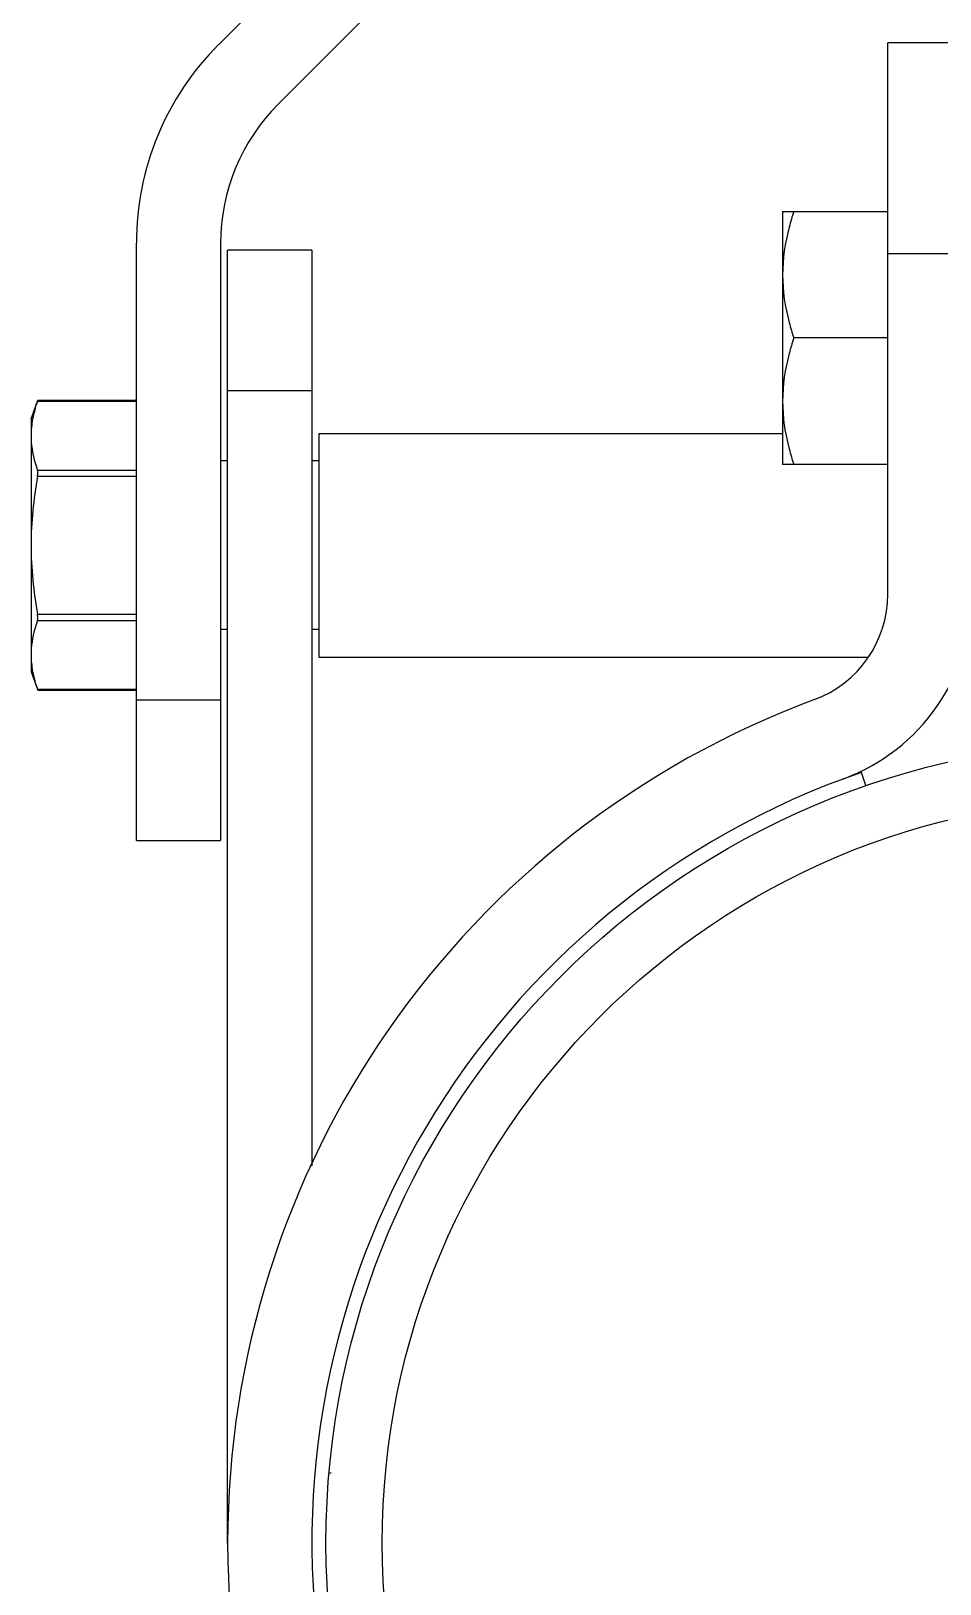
# Model space of a CAD drawing. Extents: x 27938 to 1507990, y 110129 to 923079.
# Drawn here: x 475577 to 476329, y 378027 to 379311 of the extents above; entities that cross this region are included whole.
import ezdxf

# ---------------------------------------------------------------- set-up
doc = ezdxf.new("R2010")
doc.units = 0
doc.header["$LTSCALE"] = 1000
doc.header["$MEASUREMENT"] = 0

msp = doc.modelspace()

# ---------------------------------------------------------------- linework, layer by layer
at = {"linetype": 'Continuous'}
for p, q in [((475732.2, 379299.5), (476028.4, 379595.7)), ((476077.7, 379546.4), (475781.4, 379250.2)), ((476285.6, 378845), (476285.6, 379300.7)), ((476355.3, 379300.7), (476285.6, 379300.7)), ((476198.5, 379161.3), (476198.5, 378952.2)), ((476198.5, 379161.3), (476285.6, 379161.3)), ((475664.1, 378641.5), (475664.1, 379135.2)), ((475733.8, 379135.2), (475733.8, 378641.5)), ((475739.6, 378060.7), (475739.6, 379129.4)), ((475809.3, 379129.4), (475739.6, 379129.4)), ((475809.3, 379129.4), (475809.3, 378372.4)), ((476355.3, 379126.5), (476285.6, 379126.5)), ((476285.6, 379056.8), (476207.8, 379056.8)), ((475809.3, 379013.2), (475739.6, 379013.2)), ((475577, 378990), (475582.3, 379004.5)), ((475582.3, 379004.5), (475582.6, 379005.3)), ((475582.3, 379004.5), (475664.1, 379004.5)), ((475582.5, 379005.3), (475664.1, 379005.3)), ((475577, 378990), (475577, 378780.9)), ((475815.1, 378977.8), (475815.1, 378793.1)), ((475815.1, 378977.8), (476198.5, 378977.8)), ((475582.3, 378947.5), (475664.1, 378947.5)), ((475739.6, 378955.2), (475733.8, 378955.2)), ((475739.6, 378955.2), (475733.8, 378955.2)), ((475815.1, 378955.2), (475809.3, 378955.2)), ((475815.1, 378955.2), (475809.3, 378955.2)), ((476285.6, 378952.2), (476198.5, 378952.2)), ((475582.3, 378942.5), (475664.1, 378942.5)), ((475582.3, 378828.4), (475664.1, 378828.4)), ((475582.3, 378823.4), (475664.1, 378823.4)), ((475739.6, 378815.8), (475733.8, 378815.8)), ((475739.6, 378815.8), (475733.8, 378815.8)), ((475815.1, 378815.8), (475809.3, 378815.8)), ((475815.1, 378815.8), (475809.3, 378815.8)), ((475815.1, 378793.1), (476268.9, 378793.1)), ((475577, 378780.9), (475582.3, 378766.4)), ((475582.3, 378766.4), (475664.1, 378766.4)), ((475582.6, 378765.6), (475582.3, 378766.4)), ((475582.5, 378765.6), (475664.1, 378765.6)), ((475664.1, 378757.7), (475733.8, 378757.7)), ((476267.5, 378686.8), (476263.7, 378697.7)), ((475664.1, 378641.5), (475733.8, 378641.5)), ((475824.1, 378118.8), (475825.1, 378118.8))]:
    msp.add_line(p, q, dxfattribs=at)
for radius in [662.1, 615.6]:
    msp.add_circle((476483, 378060.7), radius, dxfattribs=at)
for centre, radius, start, end in [((475896.4, 379135.2), 232.3, 135, 180), ((475896.4, 379135.2), 162.6, 135, 180), ((476192.6, 378845), 92.9, 290.3175, 0), ((476192.6, 378845), 162.6, 290.3175, 0), ((476483, 378060.7), 743.4, 110.3175, 249.6825), ((476483, 378060.7), 673.7, 109, 71)]:
    msp.add_arc(centre, radius, start, end, dxfattribs=at)
for points, knots in [([(476207.8, 379161.3), (476206.4, 379157.1), (476201.2, 379140.1), (476198.5, 379122.3), (476198.5, 379109.1)], [0, 0, 0, 0, 0.251892, 1, 1, 1, 1]), ([(476198.5, 379109.1), (476198.5, 379095.8), (476201.2, 379078), (476206.4, 379061), (476207.8, 379056.8)], [0, 0, 0, 0, 0.748108, 1, 1, 1, 1]), ([(476207.8, 379056.8), (476206.4, 379052.6), (476201.2, 379035.6), (476198.5, 379017.8), (476198.5, 379004.5)], [0, 0, 0, 0, 0.251892, 1, 1, 1, 1]), ([(476198.5, 379004.5), (476198.5, 378991.2), (476201.2, 378973.4), (476206.4, 378956.5), (476207.8, 378952.2)], [0, 0, 0, 0, 0.748108, 1, 1, 1, 1]), ([(475577, 378976), (475577, 378968.8), (475578.5, 378959.1), (475581.5, 378949.8), (475582.3, 378947.5)], [0, 0, 0, 0, 0.744761, 1, 1, 1, 1]), ([(475582.3, 378942.5), (475582.4, 378943), (475582.6, 378944.6), (475582.7, 378946.4), (475582.3, 378947.5)], [0, 0, 0, 0, 0.299097, 1, 1, 1, 1]), ([(475582.3, 378823.4), (475582.4, 378823.7), (475582.7, 378825.4), (475582.5, 378827.1), (475582.3, 378828.4)], [0, 0, 0, 0, 0.185973, 1, 1, 1, 1]), ([(475582.3, 378823.4), (475581.5, 378821.1), (475578.5, 378811.9), (475577, 378802.1), (475577, 378794.9)], [0, 0, 0, 0, 0.25524, 1, 1, 1, 1])]:
    msp.add_open_spline(points, degree=3, knots=knots, dxfattribs=at)
for points in [[(475582.3, 379004.5), (475580.6, 378999.7), (475579.2, 378994.7), (475578.3, 378989.7)], [(475578.3, 378989.7), (475577.5, 378985.2), (475577, 378980.6), (475577, 378976)], [(475582.3, 378942.5), (475579, 378923.7), (475577, 378904.5), (475577, 378885.5)], [(475577, 378885.5), (475577, 378866.4), (475579, 378847.2), (475582.3, 378828.4)], [(475577, 378794.9), (475577, 378790.3), (475577.5, 378785.7), (475578.3, 378781.2)], [(475578.3, 378781.2), (475579.2, 378776.2), (475580.6, 378771.2), (475582.3, 378766.4)]]:
    msp.add_open_spline(points, degree=3, dxfattribs=at)

doc.saveas('drawing.dxf')
